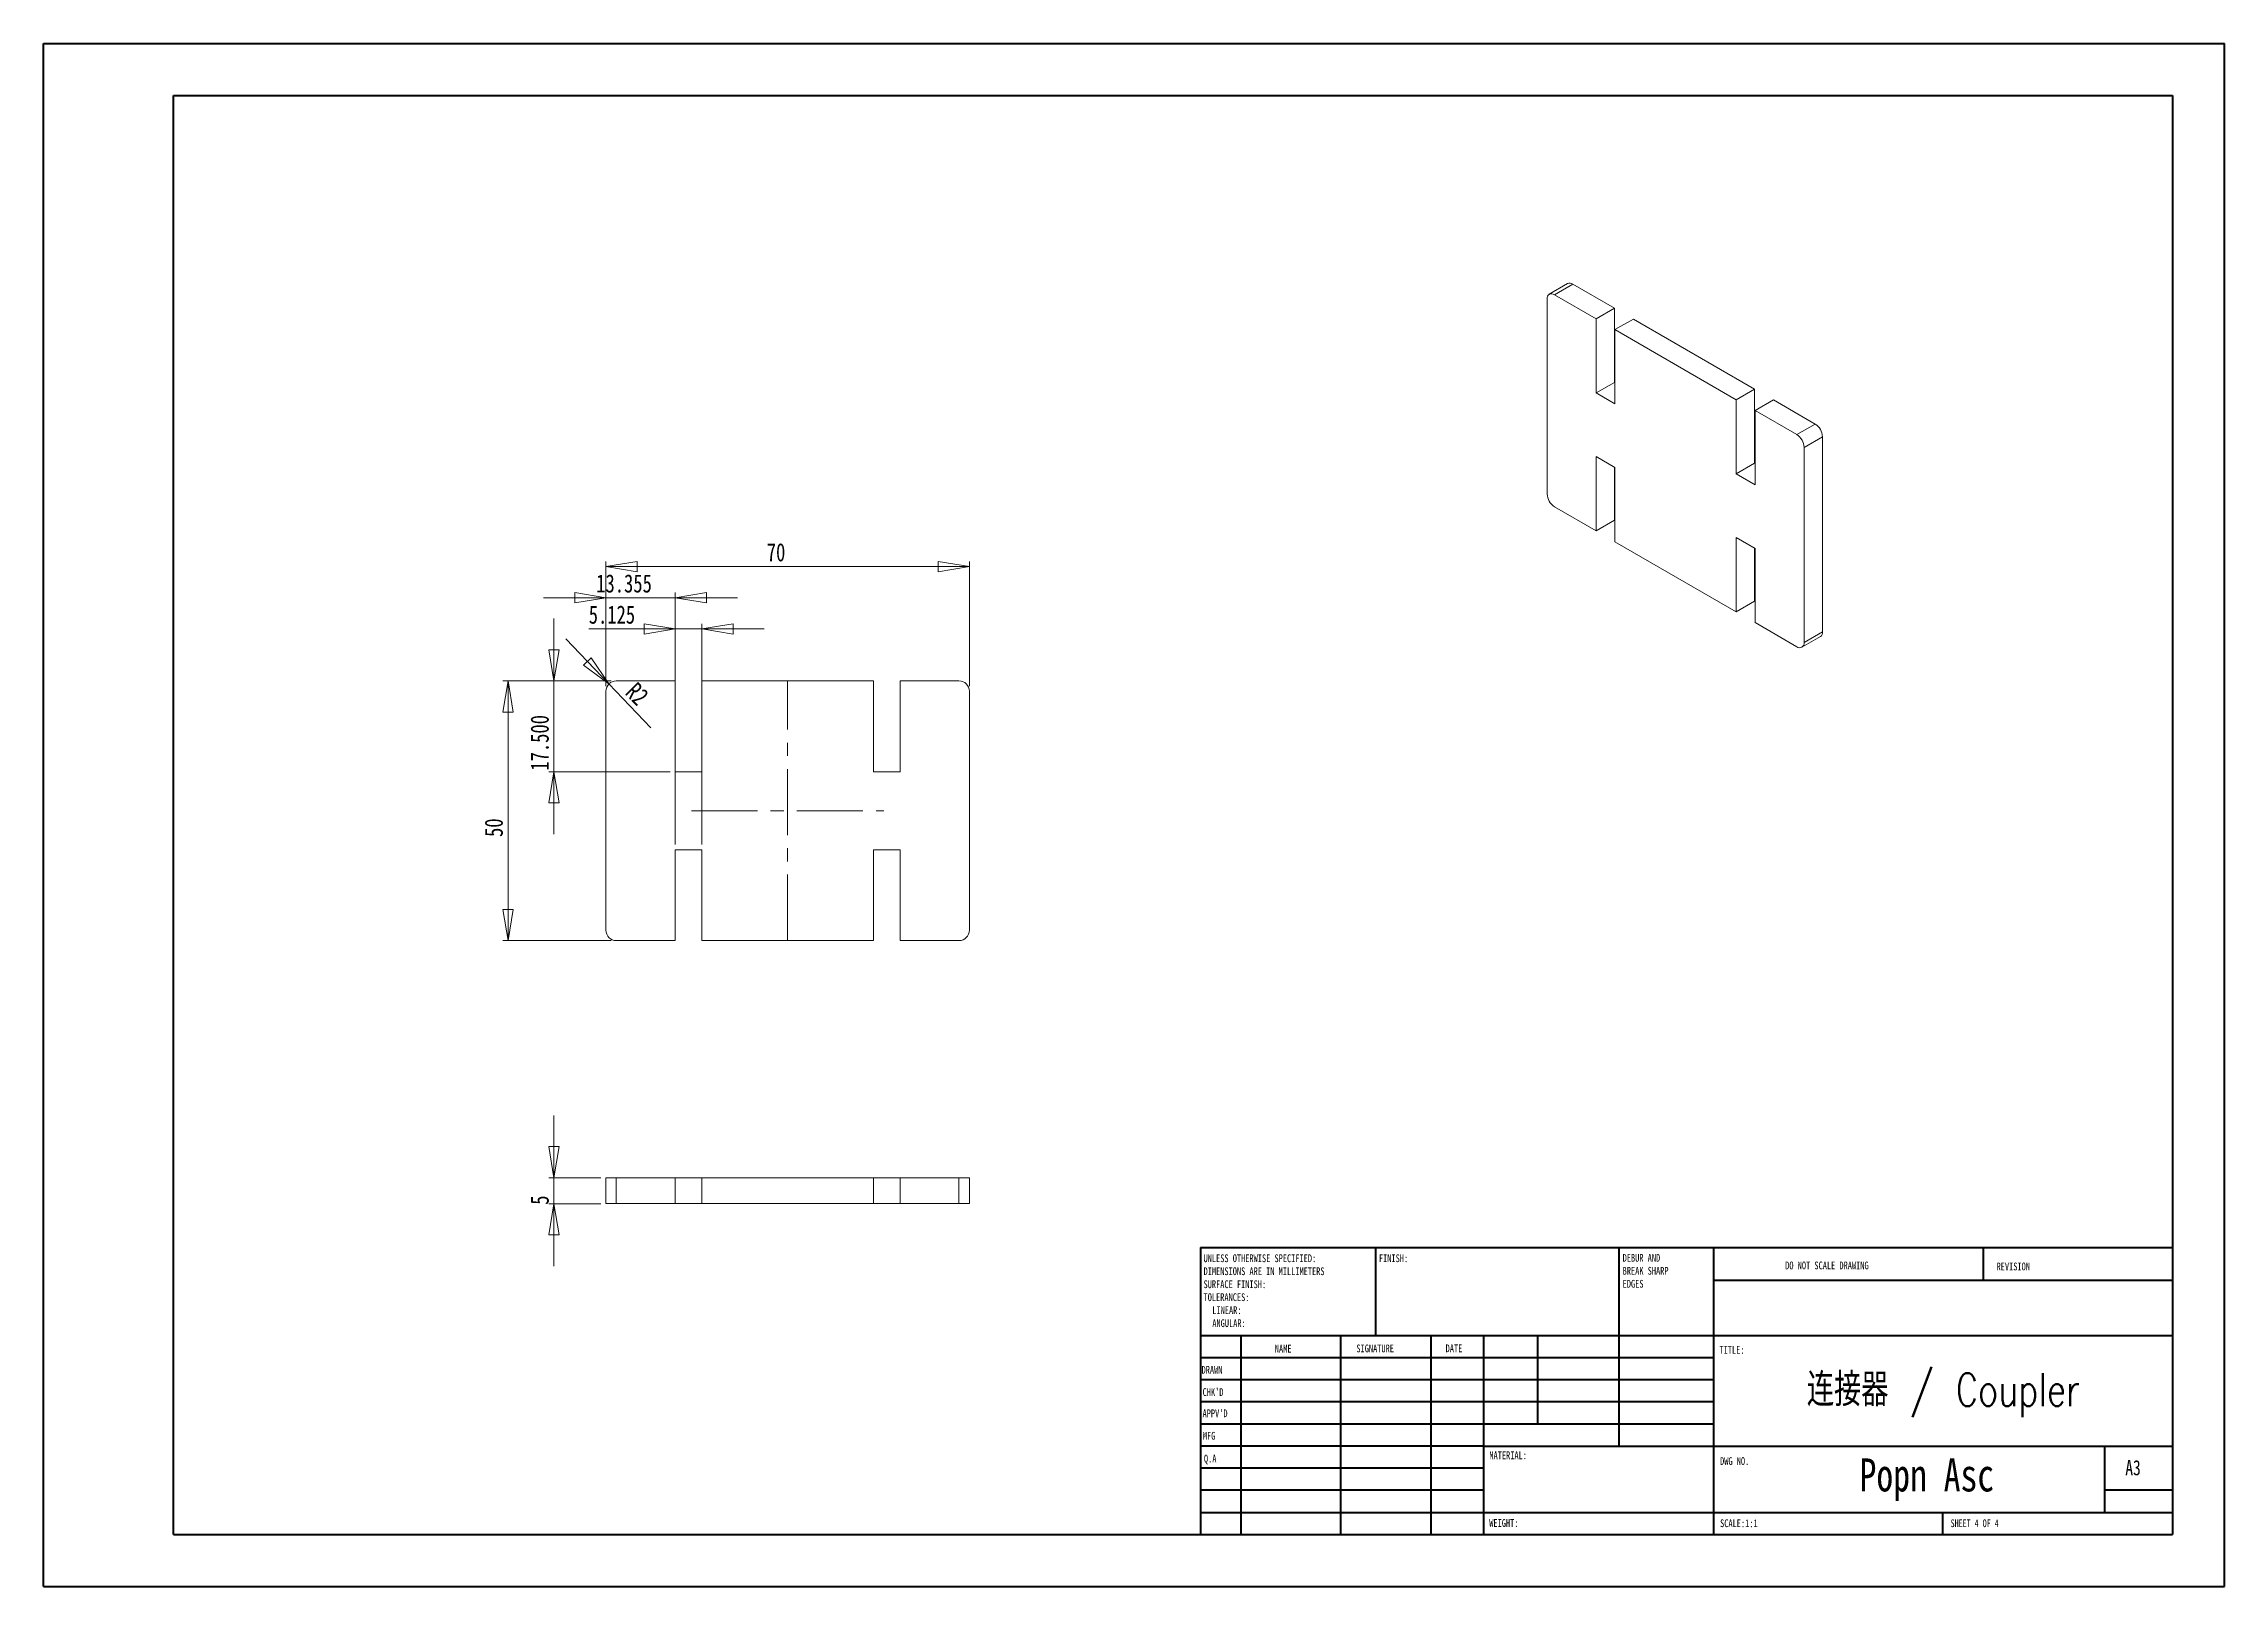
# Model space of a CAD drawing. Header units: millimetres. Extents: x 0 to 420, y 0 to 297.
import ezdxf

# ---------------------------------------------------------------- set-up
doc = ezdxf.new("R2010")
doc.units = ezdxf.units.MM
doc.linetypes.add('CENTERX2', pattern=[20.32, 12.7, -2.54, 2.54, -2.54])
doc.styles.add('SLDTEXTSTYLE0', font='TXT', dxfattribs={"width": 0.75, "bigfont": 'bigfont'})
doc.styles.add('SLDTEXTSTYLE1', font='TXT', dxfattribs={"width": 0.75})
doc.styles.add('SLDTEXTSTYLE2', font='TXT', dxfattribs={"width": 0.6875})
doc.dimstyles.new('SLDDIMSTYLE0', dxfattribs={"dimtxt": 3.5, "dimasz": 6, "dimexe": 0, "dimexo": 0.0625, "dimgap": 0.875, "dimtad": 1, "dimrnd": 1e-09, "dimzin": 12, "dimdsep": 46, "dimtxsty": 'SLDTEXTSTYLE1', "dimblk1": 'CLOSED', "dimblk2": 'CLOSED', "dimsah": 1, "dimcen": 0.09, "dimadec": 0, "dimazin": 3, "dimtfac": 1, "dimtofl": 0, "dimtmove": 0, "dimatfit": 3, "dimldrblk": 'CLOSED', "dimfxl": 1, "dimfrac": 2, "dimtolj": 1, "dimtzin": 12, "dimarcsym": 0})
doc.dimstyles.new('SLDDIMSTYLE1', dxfattribs={"dimtxt": 3.5, "dimasz": 6, "dimexe": 0, "dimexo": 0.0625, "dimgap": 0.875, "dimtad": 1, "dimrnd": 1e-09, "dimzin": 4, "dimdsep": 46, "dimtxsty": 'SLDTEXTSTYLE1', "dimblk1": 'CLOSED', "dimblk2": 'CLOSED', "dimsah": 1, "dimcen": 0.09, "dimadec": 0, "dimazin": 1, "dimtfac": 1, "dimtmove": 0, "dimatfit": 0, "dimldrblk": 'CLOSED', "dimfxl": 1, "dimfrac": 2, "dimtolj": 1, "dimtzin": 12, "dimarcsym": 0})
doc.dimstyles.new('SLDDIMSTYLE2', dxfattribs={"dimtxt": 3.5, "dimasz": 6, "dimexe": 0, "dimexo": 0.0625, "dimgap": 0.875, "dimtad": 1, "dimrnd": 1e-09, "dimzin": 12, "dimdsep": 46, "dimtxsty": 'SLDTEXTSTYLE1', "dimblk1": 'CLOSED', "dimblk2": 'CLOSED', "dimsah": 1, "dimcen": 0.09, "dimadec": 0, "dimazin": 3, "dimtfac": 1, "dimtmove": 0, "dimatfit": 0, "dimldrblk": 'CLOSED', "dimfxl": 1, "dimfrac": 2, "dimtolj": 1, "dimtzin": 12, "dimarcsym": 0})
doc.dimstyles.new('SLDDIMSTYLE3', dxfattribs={"dimtxt": 3.5, "dimasz": 6, "dimexe": 0, "dimexo": 0.0625, "dimgap": 0.875, "dimtad": 1, "dimrnd": 1e-09, "dimzin": 12, "dimdsep": 46, "dimtxsty": 'SLDTEXTSTYLE1', "dimblk1": 'CLOSED', "dimblk2": 'CLOSED', "dimsah": 1, "dimcen": 0, "dimadec": 0, "dimazin": 3, "dimtfac": 1, "dimtofl": 0, "dimtmove": 1, "dimatfit": 3, "dimldrblk": 'CLOSED', "dimfxl": 1, "dimfrac": 2, "dimtolj": 1, "dimtzin": 12, "dimarcsym": 0})

# ---------------------------------------------------------------- blocks, each defined once
blk = doc.blocks.new('SW_NOTE_6')
at = {"color": 0, "linetype": 'Continuous', "lineweight": 0, "char_height": 1.5, "attachment_point": 1, "style": 'SLDTEXTSTYLE1'}
for s, insert in [('DEBUR AND', (0, 1.93)), ('BREAK SHARP', (0, -0.57)), ('EDGES', (0, -3.07))]:
    blk.add_mtext(s, dxfattribs=dict(at, insert=insert))
blk = doc.blocks.new('SW_NOTE_7')
at = {"color": 0, "linetype": 'Continuous', "lineweight": 0, "char_height": 1.5, "attachment_point": 1, "style": 'SLDTEXTSTYLE1'}
for s, insert in [('UNLESS OTHERWISE SPECIFIED:', (0, 1.93)), ('SURFACE FINISH:', (0, -3.07)), ('DIMENSIONS ARE IN MILLIMETERS', (0, -0.57)), ('TOLERANCES:', (0, -5.57)), ('LINEAR:', (1.69, -8.07)), ('ANGULAR:', (1.69, -10.57))]:
    blk.add_mtext(s, dxfattribs=dict(at, insert=insert))
blk = doc.blocks.new('_CLOSED')
at = {"color": 0, "linetype": 'ByBlock', "lineweight": -2}
for p, q in [((-1, 0.166667), (0, 0)), ((-1, 0.166667), (-1, -0.166667)), ((0, 0), (-1, -0.166667)), ((0, 0), (-1, 0))]:
    blk.add_line(p, q, dxfattribs=at)
blk = doc.blocks.new('*D4')
at = {"color": 7, "linetype": 'Continuous', "lineweight": 0}
for p, q in [((109.37, 174.54), (88.53, 174.54)), ((89.53, 174.54), (89.53, 124.54)), ((109.37, 124.54), (88.53, 124.54))]:
    blk.add_line(p, q, dxfattribs=at)
at = {"color": 7, "linetype": 'Continuous', "lineweight": 0, "xscale": 6, "yscale": 6}
for p, rotation in [((89.53, 174.54, -2.4), 90), ((89.53, 124.54, -2.4), 270)]:
    blk.add_blockref('_CLOSED', p, dxfattribs=dict(at, rotation=rotation))
at = {"color": 7, "linetype": 'Continuous', "lineweight": 0, "insert": (85.02, 144.49, -2.4), "char_height": 3.5, "attachment_point": 1, "rotation": 90, "style": 'SLDTEXTSTYLE1'}
blk.add_mtext('50', dxfattribs=at)
blk = doc.blocks.new('*D5')
at = {"color": 7, "linetype": 'Continuous', "lineweight": 0}
for p, q in [((108.37, 173.54), (108.37, 197.54)), ((178.37, 173.54), (178.37, 197.54)), ((108.37, 196.54), (178.37, 196.54))]:
    blk.add_line(p, q, dxfattribs=at)
at = {"color": 7, "linetype": 'Continuous', "lineweight": 0, "xscale": 6, "yscale": 6, "rotation": 180}
blk.add_blockref('_CLOSED', (108.37, 196.54, -2.4), dxfattribs=at)
at = {"color": 7, "linetype": 'Continuous', "lineweight": 0, "xscale": 6, "yscale": 6}
blk.add_blockref('_CLOSED', (178.37, 196.54, -2.4), dxfattribs=at)
at = {"color": 7, "linetype": 'Continuous', "lineweight": 0, "insert": (139.36, 201.05, -2.4), "char_height": 3.5, "attachment_point": 1, "style": 'SLDTEXTSTYLE1'}
blk.add_mtext('70', dxfattribs=at)
blk = doc.blocks.new('*D6')
at = {"color": 7, "linetype": 'Continuous', "lineweight": 0}
for p, q in [((98.37, 174.54), (98.37, 186.54)), ((109.37, 174.54), (97.37, 174.54)), ((98.37, 174.54), (98.37, 157.04)), ((120.73, 157.04), (97.37, 157.04)), ((98.37, 157.04), (98.37, 145.04))]:
    blk.add_line(p, q, dxfattribs=at)
at = {"color": 7, "linetype": 'Continuous', "lineweight": 0, "xscale": 6, "yscale": 6}
for p, rotation in [((98.37, 174.54, -2.4), 270), ((98.37, 157.04, -2.4), 90)]:
    blk.add_blockref('_CLOSED', p, dxfattribs=dict(at, rotation=rotation))
at = {"color": 7, "linetype": 'Continuous', "lineweight": 0, "insert": (93.86, 157.25, -2.4), "char_height": 3.5, "attachment_point": 1, "rotation": 90, "style": 'SLDTEXTSTYLE1'}
blk.add_mtext('17.500', dxfattribs=at)
blk = doc.blocks.new('*D7')
at = {"color": 7, "linetype": 'Continuous', "lineweight": 0}
for p, q in [((121.73, 143.04), (121.73, 185.54)), ((126.85, 143.04), (126.85, 185.54)), ((121.73, 184.54), (105.07, 184.54)), ((126.85, 184.54), (121.73, 184.54)), ((126.85, 184.54), (138.85, 184.54))]:
    blk.add_line(p, q, dxfattribs=at)
at = {"color": 7, "linetype": 'Continuous', "lineweight": 0, "xscale": 6, "yscale": 6}
blk.add_blockref('_CLOSED', (121.73, 184.54, -2.4), dxfattribs=at)
at = {"color": 7, "linetype": 'Continuous', "lineweight": 0, "xscale": 6, "yscale": 6, "rotation": 180}
blk.add_blockref('_CLOSED', (126.85, 184.54, -2.4), dxfattribs=at)
at = {"color": 7, "linetype": 'Continuous', "lineweight": 0, "insert": (105.07, 189.05, -2.4), "char_height": 3.5, "attachment_point": 1, "style": 'SLDTEXTSTYLE1'}
blk.add_mtext('5.125', dxfattribs=at)
blk = doc.blocks.new('*D8')
at = {"color": 7, "linetype": 'Continuous', "lineweight": 0}
for p, q in [((108.37, 190.54), (96.37, 190.54)), ((108.37, 173.54), (108.37, 191.54)), ((121.73, 190.54), (108.37, 190.54)), ((121.73, 175.54), (121.73, 191.54)), ((121.73, 190.54), (133.73, 190.54))]:
    blk.add_line(p, q, dxfattribs=at)
at = {"color": 7, "linetype": 'Continuous', "lineweight": 0, "xscale": 6, "yscale": 6}
blk.add_blockref('_CLOSED', (108.37, 190.54, -2.4), dxfattribs=at)
at = {"color": 7, "linetype": 'Continuous', "lineweight": 0, "xscale": 6, "yscale": 6, "rotation": 180}
blk.add_blockref('_CLOSED', (121.73, 190.54, -2.4), dxfattribs=at)
at = {"color": 7, "linetype": 'Continuous', "lineweight": 0, "insert": (106.51, 195.05, -2.4), "char_height": 3.5, "attachment_point": 1, "style": 'SLDTEXTSTYLE1'}
blk.add_mtext('13.355', dxfattribs=at)
blk = doc.blocks.new('*D9')
at = {"color": 7, "linetype": 'Continuous', "lineweight": 0}
for q in [(100.66, 182.62), (117.04, 165.52)]:
    blk.add_line((108.96, 173.95), q, dxfattribs=at)
at = {"color": 7, "linetype": 'Continuous', "lineweight": 0, "xscale": 6, "yscale": 6, "rotation": 313.772477005}
blk.add_blockref('_CLOSED', (108.96, 173.95, -2.4), dxfattribs=at)
at = {"color": 7, "linetype": 'Continuous', "lineweight": 0, "insert": (114.38, 174.55, -2.4), "char_height": 3.5, "attachment_point": 1, "rotation": 315, "style": 'SLDTEXTSTYLE1'}
blk.add_mtext('R2', dxfattribs=at)
blk = doc.blocks.new('*D10')
at = {"color": 7, "linetype": 'Continuous', "lineweight": 0}
for p, q in [((98.37, 78.89), (98.37, 90.89)), ((107.37, 78.89), (97.37, 78.89)), ((98.37, 73.89), (98.37, 78.89)), ((107.37, 73.89), (97.37, 73.89)), ((98.37, 73.89), (98.37, 61.89))]:
    blk.add_line(p, q, dxfattribs=at)
at = {"color": 7, "linetype": 'Continuous', "lineweight": 0, "xscale": 6, "yscale": 6}
for p, rotation in [((98.37, 78.89, -24.9), 270), ((98.37, 73.89, -24.9), 90)]:
    blk.add_blockref('_CLOSED', p, dxfattribs=dict(at, rotation=rotation))
at = {"color": 7, "linetype": 'Continuous', "lineweight": 0, "insert": (93.86, 73.68, -24.9), "char_height": 3.5, "attachment_point": 1, "rotation": 90, "style": 'SLDTEXTSTYLE1'}
blk.add_mtext('5', dxfattribs=at)

msp = doc.modelspace()

# ---------------------------------------------------------------- linework, layer by layer
at = {"color": 7, "linetype": 'Continuous', "lineweight": 40}
for p, q in [((0.079, 0.215), (0.079, 297.215)), ((0.079, 297.215), (420.079, 297.215)), ((420.079, 0.215), (420.079, 297.215)), ((25.079, 10.215), (25.079, 287.215)), ((25.079, 287.215), (410.079, 287.215)), ((410.079, 287.215), (410.079, 10.215)), ((222.879, 65.465), (410.079, 65.465)), ((222.879, 65.465), (222.879, 10.215)), ((256.679, 48.465), (256.679, 65.465)), ((303.479, 65.465), (303.479, 27.215)), ((321.679, 65.465), (321.679, 10.215)), ((373.679, 59.09), (373.679, 65.465)), ((410.079, 59.09), (321.679, 59.09)), ((410.079, 48.465), (222.879, 48.465)), ((230.679, 48.465), (230.679, 10.215)), ((249.87, 48.465), (249.87, 10.215)), ((267.278, 48.465), (267.278, 10.215)), ((277.479, 10.215), (277.479, 48.465)), ((287.879, 31.465), (287.879, 48.465)), ((321.679, 44.215), (222.879, 44.215)), ((321.679, 39.965), (222.879, 39.965)), ((321.679, 35.715), (222.879, 35.715)), ((321.679, 31.465), (222.879, 31.465)), ((277.479, 27.215), (222.879, 27.215)), ((277.479, 27.215), (410.079, 27.215)), ((397.079, 14.465), (397.079, 27.215)), ((277.479, 22.965), (222.879, 22.965)), ((277.479, 18.715), (222.879, 18.715)), ((410.079, 18.715), (397.079, 18.715)), ((222.879, 14.465), (410.079, 14.465)), ((365.879, 10.215), (365.879, 14.465)), ((25.079, 10.215), (410.079, 10.215)), ((0.079, 0.215), (420.079, 0.215))]:
    msp.add_line(p, q, dxfattribs=at)
at = {"color": 7, "linetype": 'Continuous', "lineweight": 15}
for p, q in [((289.646, 248.064), (289.646, 210.504)), ((293.596, 251.021), (290.06, 248.98)), ((291.06, 248.881), (294.596, 250.922)), ((299.089, 244.246), (291.06, 248.881)), ((302.624, 246.287), (294.596, 250.922)), ((302.624, 246.287), (299.089, 244.246)), ((299.089, 244.246), (299.089, 229.957)), ((302.624, 246.287), (302.624, 231.998)), ((306.248, 244.195), (302.713, 242.154)), ((329.612, 230.708), (306.248, 244.195)), ((302.713, 227.865), (302.713, 242.154)), ((326.076, 228.667), (302.713, 242.154)), ((302.624, 231.998), (299.089, 229.957)), ((302.624, 231.998), (302.713, 231.947)), ((299.089, 229.957), (302.713, 227.865)), ((329.612, 230.708), (326.076, 228.667)), ((326.076, 228.667), (326.076, 214.377)), ((329.612, 230.708), (329.612, 216.418)), ((333.236, 228.616), (329.7, 226.575)), ((341.265, 223.981), (333.236, 228.616)), ((329.7, 212.285), (329.7, 226.575)), ((337.729, 221.94), (329.7, 226.575)), ((337.729, 221.94), (341.265, 223.981)), ((339.143, 219.49), (342.679, 221.531)), ((339.143, 181.929), (339.143, 219.49)), ((342.679, 183.97), (342.679, 221.531)), ((302.713, 215.617), (299.089, 217.709)), ((299.089, 217.709), (299.089, 203.419)), ((302.624, 215.668), (302.624, 205.46)), ((302.713, 201.327), (302.713, 215.617)), ((329.612, 216.418), (326.076, 214.377)), ((326.076, 214.377), (329.7, 212.285)), ((329.612, 216.418), (329.7, 216.367)), ((291.06, 208.054), (299.089, 203.419)), ((302.624, 205.46), (299.089, 203.419)), ((329.7, 200.037), (326.076, 202.129)), ((326.076, 202.129), (326.076, 187.84)), ((302.713, 201.327), (326.076, 187.84)), ((329.612, 200.088), (329.612, 189.881)), ((329.7, 185.748), (329.7, 200.037)), ((329.612, 189.881), (326.076, 187.84)), ((329.7, 185.748), (337.729, 181.113)), ((338.729, 181.014), (342.264, 183.055)), ((339.143, 181.929), (342.679, 183.97)), ((108.371, 172.536), (108.371, 126.536)), ((121.726, 174.536), (110.371, 174.536)), ((121.726, 174.536), (121.726, 157.036)), ((159.891, 174.536), (126.851, 174.536)), ((126.851, 157.036), (126.851, 174.536)), ((159.891, 174.536), (159.891, 157.036)), ((176.371, 174.536), (165.016, 174.536)), ((165.016, 157.036), (165.016, 174.536)), ((178.371, 126.536), (178.371, 172.536)), ((121.726, 157.036), (126.851, 157.036)), ((159.891, 157.036), (165.016, 157.036)), ((126.851, 142.036), (121.726, 142.036)), ((121.726, 142.036), (121.726, 124.536)), ((126.851, 124.536), (126.851, 142.036)), ((165.016, 142.036), (159.891, 142.036)), ((159.891, 142.036), (159.891, 124.536)), ((165.016, 124.536), (165.016, 142.036)), ((110.371, 124.536), (121.726, 124.536)), ((126.851, 124.536), (159.891, 124.536)), ((165.016, 124.536), (176.371, 124.536)), ((108.371, 73.893), (108.371, 78.893)), ((110.371, 78.893), (108.371, 78.893)), ((110.371, 73.893), (110.371, 78.893)), ((121.726, 78.893), (110.371, 78.893)), ((121.726, 78.893), (121.726, 73.893)), ((121.726, 78.893), (126.851, 78.893)), ((126.851, 78.893), (126.851, 73.893)), ((159.891, 78.893), (126.851, 78.893)), ((159.891, 78.893), (159.891, 73.893)), ((159.891, 78.893), (165.016, 78.893)), ((165.016, 78.893), (165.016, 73.893)), ((176.371, 78.893), (165.016, 78.893)), ((176.371, 73.893), (176.371, 78.893)), ((178.371, 78.893), (176.371, 78.893)), ((178.371, 73.893), (178.371, 78.893)), ((110.371, 73.893), (108.371, 73.893)), ((121.726, 73.893), (110.371, 73.893)), ((121.726, 73.893), (126.851, 73.893)), ((159.891, 73.893), (126.851, 73.893)), ((159.891, 73.893), (165.016, 73.893)), ((176.371, 73.893), (165.016, 73.893)), ((178.371, 73.893), (176.371, 73.893))]:
    msp.add_line(p, q, dxfattribs=at)
at = {"color": 7, "linetype": 'CENTERX2', "lineweight": 0}
for p, q in [((143.371, 124.536), (143.371, 174.536)), ((124.851, 149.536), (161.891, 149.536))]:
    msp.add_line(p, q, dxfattribs=at)
at = {"color": 7, "linetype": 'Continuous', "lineweight": 15}
for centre, radius, start, end in [((290.512, 248.197), 0.877, 51.32581, 188.68494), ((294.013, 250.135), 0.979, 53.47043, 115.21911), ((339.621, 221.399), 3.06, 2.4763, 57.5237), ((336.086, 219.358), 3.06, 2.4763, 57.5237), ((292.703, 210.636), 3.06, 182.4763, 237.5237), ((338.277, 181.797), 0.877, 231.32581, 8.68494), ((341.679, 183.871), 1.005, 305.64976, 5.66242), ((110.371, 172.536), 2, 90, 180), ((176.371, 172.536), 2, 0, 90), ((110.371, 126.536), 2, 180, 270), ((176.371, 126.536), 2, 270, 0)]:
    msp.add_arc(centre, radius, start, end, dxfattribs=at)

# ---------------------------------------------------------------- block references
at = {"color": 7, "linetype": 'Continuous', "lineweight": 0}
for name, p in [('SW_NOTE_7', (223.473, 62.202)), ('SW_NOTE_6', (304.188, 62.284))]:
    msp.add_blockref(name, p, dxfattribs=at)

# ---------------------------------------------------------------- texts
for s, insert, char_height, attachment_point, style in [('FINISH:', (257.25, 64.134), 1.5, 1, 'SLDTEXTSTYLE1'), ('DO NOT SCALE DRAWING', (335.493, 62.748), 1.5, 1, 'SLDTEXTSTYLE1'), ('REVISION', (376.206, 62.55), 1.5, 1, 'SLDTEXTSTYLE1'), ('NAME', (237.201, 46.716), 1.5, 1, 'SLDTEXTSTYLE1'), ('SIGNATURE', (252.912, 46.777), 1.5, 1, 'SLDTEXTSTYLE1'), ('DATE', (270.094, 46.791), 1.5, 1, 'SLDTEXTSTYLE1'), ('TITLE:', (322.835, 46.493), 1.5, 1, 'SLDTEXTSTYLE1'), ('DRAWN', (223.091, 42.644), 1.5, 1, 'SLDTEXTSTYLE1'), ('连\\M+190DA\\M+18AED / Coupler', (365.947, 41.25), 6.35, 2, 'SLDTEXTSTYLE0'), ("CHK'D", (223.289, 38.369), 1.5, 1, 'SLDTEXTSTYLE1'), ("APPV'D", (223.281, 34.279), 1.5, 1, 'SLDTEXTSTYLE1'), ('MFG', (223.334, 29.948), 1.5, 1, 'SLDTEXTSTYLE1'), ('Q.A', (223.548, 25.564), 1.5, 1, 'SLDTEXTSTYLE1'), ('MATERIAL:', (278.525, 26.201), 1.5, 1, 'SLDTEXTSTYLE1'), ('DWG NO.', (322.953, 25.083), 1.5, 1, 'SLDTEXTSTYLE1'), ('Popn Asc', (362.78, 24.847), 6.35, 2, 'SLDTEXTSTYLE1'), ('A3', (401, 24.515), 2.9104, 1, 'SLDTEXTSTYLE1'), ('WEIGHT:', (278.497, 13.164), 1.4986, 1, 'SLDTEXTSTYLE1'), ('SCALE:1:1', (322.953, 13.115), 1.5, 1, 'SLDTEXTSTYLE1'), ('SHEET 4 OF 4', (367.357, 13.115), 1.5, 1, 'SLDTEXTSTYLE2')]:
    msp.add_mtext(s, dxfattribs=dict(at, insert=insert, char_height=char_height, attachment_point=attachment_point, style=style))

# ---------------------------------------------------------------- dimensions: what is measured, and where the dimension line sits
for base, p1, p2, dimstyle, picture, middle in [((178.371, 196.536), (108.371, 172.536), (178.371, 172.536), 'SLDDIMSTYLE0', '*D5', (143.371, 196.536)), ((108.371, 190.5365), (121.7255, 174.5365), (108.371, 172.5365), 'SLDDIMSTYLE2', '*D8', (115.0483, 190.5365)), ((121.72553799, 184.536451613), (126.85053799, 142.036451613), (121.72553799, 142.036451613), 'SLDDIMSTYLE2', '*D7', (112.307460535, 184.536451613))]:
    dim = msp.add_linear_dim(base=base, p1=p1, p2=p2, dimstyle=dimstyle, dxfattribs=at)
    dim.commit()
    dim.dimension.update_dxf_attribs({"geometry": picture, "text_midpoint": middle, "dimtype": 160})
for base, p1, p2, dimstyle, picture, middle in [((98.371, 157.036), (110.371, 174.536), (121.726, 157.036), 'SLDDIMSTYLE1', '*D6', (98.371, 165.786)), ((89.532, 124.536), (110.371, 174.536), (110.371, 124.536), 'SLDDIMSTYLE0', '*D4', (89.532, 148.5)), ((98.371, 78.893), (108.371, 73.893), (108.371, 78.893), 'SLDDIMSTYLE2', '*D10', (98.371, 76.393))]:
    dim = msp.add_linear_dim(base=base, p1=p1, p2=p2, angle=90, dimstyle=dimstyle, dxfattribs=at)
    dim.commit()
    dim.dimension.update_dxf_attribs({"geometry": picture, "text_midpoint": middle, "dimtype": 160})
dim = msp.add_radius_dim(center=(110.371, 172.536), mpoint=(108.957, 173.951), dimstyle='SLDDIMSTYLE3', dxfattribs=at)
dim.commit()
dim.dimension.update_dxf_attribs({"geometry": '*D9', "text_midpoint": (114.681, 168.227), "dimtype": 164})

doc.saveas('drawing.dxf')
